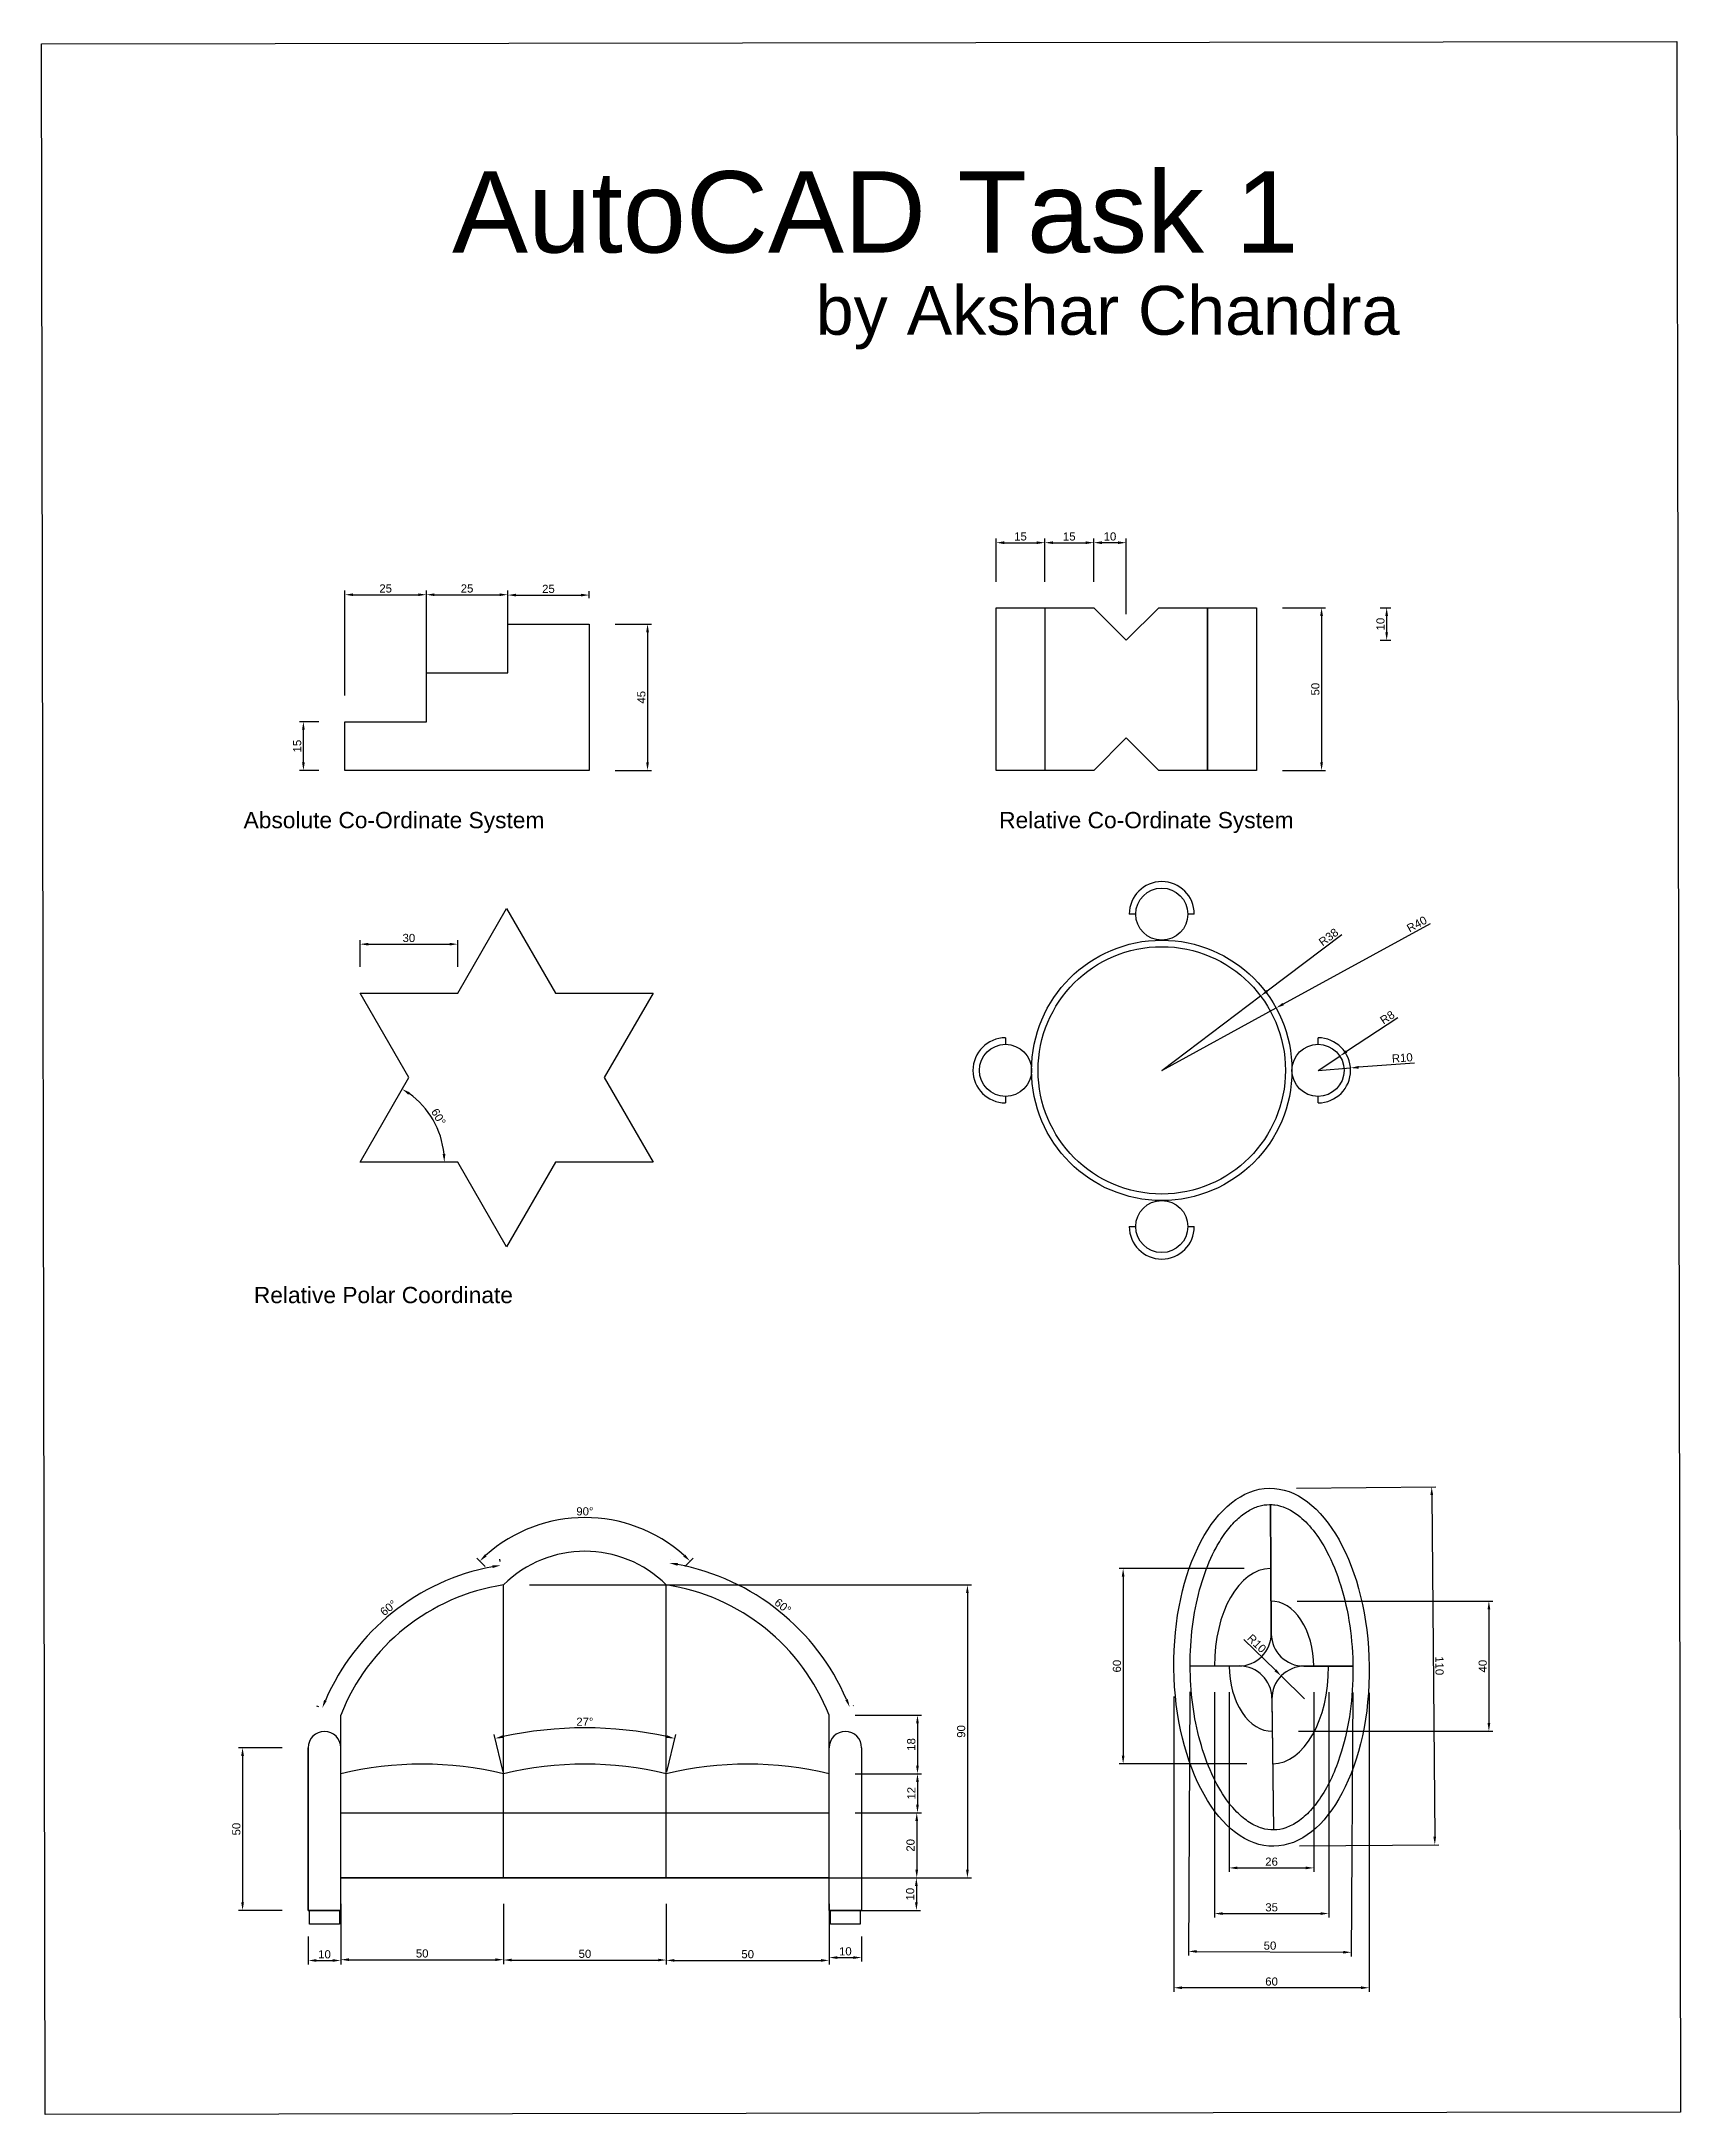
# Model space of a CAD drawing. Header units: millimetres. Extents: x -93 to 410, y -413 to 224.
import ezdxf

# ---------------------------------------------------------------- set-up
doc = ezdxf.new("R2010")
doc.units = ezdxf.units.MM
doc.styles.get("Standard").update_dxf_attribs({"font": 'arial.ttf'})
doc.dimstyles.new('Annotative', dxfattribs={"dimscale": 0, "dimtxt": 2.5, "dimasz": 2.5, "dimexe": 1.25, "dimexo": 0.625, "dimtad": 1, "dimtxsty": 'Standard', "dimcen": 2.5, "dimadec": 0, "dimazin": 0, "dimtfac": 1, "dimtmove": 0, "dimatfit": 3, "dimfxl": 1, "dimarcsym": 0})
doc.dimstyles.new('ISO Style Akshar GUVI', dxfattribs={"dimtxt": 2.5, "dimasz": 2.5, "dimexe": 1.25, "dimexo": 8, "dimtad": 1, "dimtxsty": 'Standard', "dimcen": 2.5, "dimadec": 0, "dimazin": 0, "dimtfac": 1, "dimtmove": 0, "dimatfit": 3, "dimfxl": 1, "dimarcsym": 0})
doc.dimstyles.new('ISO-25', dxfattribs={"dimtxt": 2.5, "dimasz": 2.5, "dimexe": 1.25, "dimexo": 0.625, "dimtad": 1, "dimtxsty": 'Standard', "dimcen": 2.5, "dimadec": 0, "dimazin": 0, "dimtfac": 1, "dimtmove": 0, "dimatfit": 3, "dimfxl": 1, "dimarcsym": 0})

# ---------------------------------------------------------------- blocks, each defined once
blk = doc.blocks.new('*D1')
at = {"color": 0, "lineweight": -2, "transparency": 16777216}
for p, q in [((-8, 15), (-14.02, 15)), ((-12.77, 2.5), (-12.77, 12.5)), ((-8, 0), (-14.02, 0))]:
    blk.add_line(p, q, dxfattribs=at)
at = {"color": 0, "transparency": 16777216}
for points in [[(-13.19, 12.5), (-12.36, 12.5), (-12.77, 15)], [(-13.19, 2.5), (-12.36, 2.5), (-12.77, 0)]]:
    blk.add_solid(points, dxfattribs=at)
at = {"layer": 'Defpoints', "color": 0, "transparency": 16777216}
for p in [(-12.77, 15), (0, 15), (0, 0)]:
    blk.add_point(p, dxfattribs=at)
at = {"color": 0, "transparency": 16777216, "insert": (-14.67, 7.5), "char_height": 2.5, "attachment_point": 5, "rotation": 90}
blk.add_mtext('15', dxfattribs=at)
blk = doc.blocks.new('*D2')
at = {"color": 0, "lineweight": -2, "transparency": 16777216}
for p, q in [((0, 23), (0, 55.26)), ((2.5, 54.01), (22.5, 54.01)), ((25, 23), (25, 55.26))]:
    blk.add_line(p, q, dxfattribs=at)
at = {"color": 0, "transparency": 16777216}
for points in [[(2.5, 54.43), (2.5, 53.6), (0, 54.01)], [(22.5, 54.43), (22.5, 53.6), (25, 54.01)]]:
    blk.add_solid(points, dxfattribs=at)
at = {"layer": 'Defpoints', "color": 0, "transparency": 16777216}
for p in [(25, 54.01), (0, 15), (25, 15)]:
    blk.add_point(p, dxfattribs=at)
at = {"color": 0, "transparency": 16777216, "insert": (12.5, 55.92), "char_height": 2.5, "attachment_point": 5}
blk.add_mtext('25', dxfattribs=at)
blk = doc.blocks.new('*D3')
at = {"color": 0, "lineweight": -2, "transparency": 16777216}
for p, q in [((25, 38), (25, 55.26)), ((27.5, 54.01), (47.5, 54.01)), ((50, 38), (50, 55.26))]:
    blk.add_line(p, q, dxfattribs=at)
at = {"color": 0, "transparency": 16777216}
for points in [[(27.5, 54.43), (27.5, 53.6), (25, 54.01)], [(47.5, 54.43), (47.5, 53.6), (50, 54.01)]]:
    blk.add_solid(points, dxfattribs=at)
at = {"layer": 'Defpoints', "color": 0, "transparency": 16777216}
for p in [(50, 54.01), (25, 30), (50, 30)]:
    blk.add_point(p, dxfattribs=at)
at = {"color": 0, "transparency": 16777216, "insert": (37.5, 55.92), "char_height": 2.5, "attachment_point": 5}
blk.add_mtext('25', dxfattribs=at)
blk = doc.blocks.new('*D4')
at = {"color": 0, "lineweight": -2, "transparency": 16777216}
for p, q in [((50, 53), (50, 55.15)), ((52.5, 53.9), (72.5, 53.9)), ((75, 53), (75, 55.15))]:
    blk.add_line(p, q, dxfattribs=at)
at = {"color": 0, "transparency": 16777216}
for points in [[(52.5, 54.31), (52.5, 53.48), (50, 53.9)], [(72.5, 54.31), (72.5, 53.48), (75, 53.9)]]:
    blk.add_solid(points, dxfattribs=at)
at = {"layer": 'Defpoints', "color": 0, "transparency": 16777216}
for p in [(75, 53.9), (50, 45), (75, 45)]:
    blk.add_point(p, dxfattribs=at)
at = {"color": 0, "transparency": 16777216, "insert": (62.5, 55.8), "char_height": 2.5, "attachment_point": 5}
blk.add_mtext('25', dxfattribs=at)
blk = doc.blocks.new('*D5')
at = {"color": 0, "lineweight": -2, "transparency": 16777216}
for p, q in [((83, 45), (94.2, 45)), ((92.95, 42.5), (92.95, 2.5)), ((83, 0), (94.2, 0))]:
    blk.add_line(p, q, dxfattribs=at)
at = {"color": 0, "transparency": 16777216}
for points in [[(92.53, 42.5), (93.36, 42.5), (92.95, 45)], [(92.53, 2.5), (93.36, 2.5), (92.95, 0)]]:
    blk.add_solid(points, dxfattribs=at)
at = {"layer": 'Defpoints', "color": 0, "transparency": 16777216}
for p in [(75, 45), (75, 0), (92.95, 0)]:
    blk.add_point(p, dxfattribs=at)
at = {"color": 0, "transparency": 16777216, "insert": (91.05, 22.5), "char_height": 2.5, "attachment_point": 5, "rotation": 90}
blk.add_mtext('45', dxfattribs=at)
blk = doc.blocks.new('*D6')
at = {"color": 0, "lineweight": -2, "transparency": 16777216}
for p, q in [((200, 58), (200, 71.25)), ((215, 58), (215, 71.25)), ((202.5, 70), (212.5, 70))]:
    blk.add_line(p, q, dxfattribs=at)
at = {"color": 0, "transparency": 16777216}
for points in [[(202.5, 70.42), (202.5, 69.58), (200, 70)], [(212.5, 70.42), (212.5, 69.58), (215, 70)]]:
    blk.add_solid(points, dxfattribs=at)
at = {"layer": 'Defpoints', "color": 0, "transparency": 16777216}
for p in [(215, 70), (200, 50), (215, 50)]:
    blk.add_point(p, dxfattribs=at)
at = {"color": 0, "transparency": 16777216, "insert": (207.5, 71.9), "char_height": 2.5, "attachment_point": 5}
blk.add_mtext('15', dxfattribs=at)
blk = doc.blocks.new('*D7')
at = {"color": 0, "lineweight": -2, "transparency": 16777216}
for p, q in [((215, 58), (215, 71.25)), ((230, 58), (230, 71.25)), ((217.5, 70), (227.5, 70))]:
    blk.add_line(p, q, dxfattribs=at)
at = {"color": 0, "transparency": 16777216}
for points in [[(217.5, 70.42), (217.5, 69.58), (215, 70)], [(227.5, 70.42), (227.5, 69.58), (230, 70)]]:
    blk.add_solid(points, dxfattribs=at)
at = {"layer": 'Defpoints', "color": 0, "transparency": 16777216}
for p in [(230, 70), (215, 50), (230, 50)]:
    blk.add_point(p, dxfattribs=at)
at = {"color": 0, "transparency": 16777216, "insert": (222.5, 71.9), "char_height": 2.5, "attachment_point": 5}
blk.add_mtext('15', dxfattribs=at)
blk = doc.blocks.new('*D8')
at = {"color": 0, "lineweight": -2, "transparency": 16777216}
for p, q in [((230, 58), (230, 71.25)), ((240, 48), (240, 71.25)), ((237.5, 70), (232.5, 70))]:
    blk.add_line(p, q, dxfattribs=at)
at = {"color": 0, "transparency": 16777216}
for points in [[(232.5, 70.42), (232.5, 69.58), (230, 70)], [(237.5, 70.42), (237.5, 69.58), (240, 70)]]:
    blk.add_solid(points, dxfattribs=at)
at = {"layer": 'Defpoints', "color": 0, "transparency": 16777216}
for p in [(230, 70), (230, 50), (240, 40)]:
    blk.add_point(p, dxfattribs=at)
at = {"color": 0, "transparency": 16777216, "insert": (235, 71.9), "char_height": 2.5, "attachment_point": 5}
blk.add_mtext('10', dxfattribs=at)
blk = doc.blocks.new('*D9')
at = {"color": 0, "lineweight": -2, "transparency": 16777216}
for p, q in [((288, 50), (301.25, 50)), ((300, 47.5), (300, 2.5)), ((288, 0), (301.25, 0))]:
    blk.add_line(p, q, dxfattribs=at)
at = {"color": 0, "transparency": 16777216}
for points in [[(299.58, 47.5), (300.42, 47.5), (300, 50)], [(299.58, 2.5), (300.42, 2.5), (300, 0)]]:
    blk.add_solid(points, dxfattribs=at)
at = {"layer": 'Defpoints', "color": 0, "transparency": 16777216}
for p in [(280, 50), (280, 0), (300, 0)]:
    blk.add_point(p, dxfattribs=at)
at = {"color": 0, "transparency": 16777216, "insert": (298.1, 25), "char_height": 2.5, "attachment_point": 5, "rotation": 90}
blk.add_mtext('50', dxfattribs=at)
blk = doc.blocks.new('*D10')
at = {"color": 0, "lineweight": -2, "transparency": 16777216}
for p, q in [((318, 50), (321.25, 50)), ((320, 42.5), (320, 47.5)), ((318, 40), (321.25, 40))]:
    blk.add_line(p, q, dxfattribs=at)
at = {"color": 0, "transparency": 16777216}
for points in [[(319.58, 47.5), (320.42, 47.5), (320, 50)], [(319.58, 42.5), (320.42, 42.5), (320, 40)]]:
    blk.add_solid(points, dxfattribs=at)
at = {"layer": 'Defpoints', "color": 0, "transparency": 16777216}
for p in [(310, 50), (320, 50), (310, 40)]:
    blk.add_point(p, dxfattribs=at)
at = {"color": 0, "transparency": 16777216, "insert": (318.1, 45), "char_height": 2.5, "attachment_point": 5, "rotation": 90}
blk.add_mtext('10', dxfattribs=at)
blk = doc.blocks.new('*D11')
at = {"color": 0, "lineweight": -2, "transparency": 16777216}
for p, q in [((4.63, -60.38), (4.63, -52.12)), ((7.13, -53.37), (32.13, -53.37)), ((34.63, -60.38), (34.63, -52.12))]:
    blk.add_line(p, q, dxfattribs=at)
at = {"color": 0, "transparency": 16777216}
for points in [[(7.13, -52.96), (7.13, -53.79), (4.63, -53.37)], [(32.13, -52.96), (32.13, -53.79), (34.63, -53.37)]]:
    blk.add_solid(points, dxfattribs=at)
at = {"layer": 'Defpoints', "color": 0, "transparency": 16777216}
for p in [(34.63, -53.37), (4.63, -68.38), (34.63, -68.38)]:
    blk.add_point(p, dxfattribs=at)
at = {"color": 0, "transparency": 16777216, "insert": (19.63, -51.47), "char_height": 2.5, "attachment_point": 5}
blk.add_mtext('30', dxfattribs=at)
blk = doc.blocks.new('*D12')
at = {"color": 0, "lineweight": -2, "transparency": 16777216}
blk.add_arc((4.63, -120.35), 25.91, 5.53044, 54.46956, dxfattribs=at)
at = {"color": 0, "transparency": 16777216}
for points in [[(19.46, -99.61), (19.91, -98.91), (17.59, -97.91)], [(30.84, -117.83), (30, -117.87), (30.54, -120.35)]]:
    blk.add_solid(points, dxfattribs=at)
at = {"layer": 'Defpoints', "color": 0, "transparency": 16777216}
for p in [(19.63, -94.37), (28.98, -111.48), (4.63, -120.35), (4.63, -120.35), (34.63, -120.35)]:
    blk.add_point(p, dxfattribs=at)
at = {"color": 0, "transparency": 16777216, "insert": (28.72, -106.44), "char_height": 2.5, "attachment_point": 5, "rotation": 300}
blk.add_mtext('60°', dxfattribs=at)
blk = doc.blocks.new('*U13')
for points in [[(-8, -1), (-10, -1)], [(10, -1), (8, -1)]]:
    blk.add_lwpolyline(points)
blk.add_circle((0, -1), 8)
blk.add_arc((0, -1), 10, 0, 180)
blk = doc.blocks.new('*U14')
at = {"color": 0, "linetype": 'ByBlock', "lineweight": -2, "transparency": 16777216}
blk.add_blockref('*U13', (250.91, -43.14), dxfattribs=at)
for p, rotation in [((201.91, -92.14), 90), ((299.91, -92.14), 270), ((250.91, -141.14), 180)]:
    blk.add_blockref('*U13', p, dxfattribs=dict(at, rotation=rotation))
blk = doc.blocks.new('*D15')
at = {"color": 0, "lineweight": -2, "transparency": 16777216}
for p, q in [((306.19, -50.55), (283.28, -67.79)), ((250.91, -92.14), (281.28, -69.29))]:
    blk.add_line(p, q, dxfattribs=at)
at = {"color": 0, "transparency": 16777216}
blk.add_solid([(283.02, -67.45), (283.53, -68.12), (281.28, -69.29)], dxfattribs=at)
at = {"layer": 'Defpoints', "color": 0, "transparency": 16777216}
for p in [(281.28, -69.29), (250.91, -92.14)]:
    blk.add_point(p, dxfattribs=at)
at = {"color": 0, "transparency": 16777216, "insert": (302.15, -51.2), "char_height": 2.5, "attachment_point": 5, "rotation": 36.96081}
blk.add_mtext('R38', dxfattribs=at)
blk = doc.blocks.new('*D16')
at = {"color": 0, "lineweight": -2, "transparency": 16777216}
for p, q in [((333.33, -47.16), (288.22, -71.78)), ((250.91, -92.14), (286.03, -72.97))]:
    blk.add_line(p, q, dxfattribs=at)
at = {"color": 0, "transparency": 16777216}
blk.add_solid([(288.02, -71.41), (288.42, -72.14), (286.03, -72.97)], dxfattribs=at)
at = {"layer": 'Defpoints', "color": 0, "transparency": 16777216}
for p in [(286.03, -72.97), (250.91, -92.14)]:
    blk.add_point(p, dxfattribs=at)
at = {"color": 0, "transparency": 16777216, "insert": (329.26, -47.21), "char_height": 2.5, "attachment_point": 5, "rotation": 28.62423}
blk.add_mtext('R40', dxfattribs=at)
blk = doc.blocks.new('*D17')
at = {"color": 0, "lineweight": -2, "transparency": 16777216}
for p, q in [((323.46, -76.02), (307.69, -86.37)), ((298.91, -92.14), (305.6, -87.75))]:
    blk.add_line(p, q, dxfattribs=at)
at = {"color": 0, "transparency": 16777216}
blk.add_solid([(307.46, -86.03), (307.92, -86.72), (305.6, -87.75)], dxfattribs=at)
at = {"layer": 'Defpoints', "color": 0, "transparency": 16777216}
for p in [(305.6, -87.75), (298.91, -92.14)]:
    blk.add_point(p, dxfattribs=at)
at = {"color": 0, "transparency": 16777216, "insert": (320.21, -75.88), "char_height": 2.5, "attachment_point": 5, "rotation": 33.28449}
blk.add_mtext('R8', dxfattribs=at)
blk = doc.blocks.new('*D18')
at = {"color": 0, "lineweight": -2, "transparency": 16777216}
for p, q in [((298.91, -92.14), (308.89, -91.4)), ((328.52, -89.95), (311.38, -91.21))]:
    blk.add_line(p, q, dxfattribs=at)
at = {"color": 0, "transparency": 16777216}
blk.add_solid([(311.35, -90.8), (311.41, -91.63), (308.89, -91.4)], dxfattribs=at)
at = {"layer": 'Defpoints', "color": 0, "transparency": 16777216}
for p in [(298.91, -92.14), (308.89, -91.4)]:
    blk.add_point(p, dxfattribs=at)
at = {"color": 0, "transparency": 16777216, "insert": (324.79, -88.32), "char_height": 2.5, "attachment_point": 5, "rotation": 4.23142}
blk.add_mtext('R10', dxfattribs=at)
blk = doc.blocks.new('*D19')
at = {"color": 0, "lineweight": -2, "transparency": 16777216}
for p, q in [((48.56, -307.67), (45.82, -296.23)), ((98.85, -307.67), (101.6, -296.23))]:
    blk.add_line(p, q, dxfattribs=at)
blk.add_arc((73.71, -412.41), 118.23, 77.71153, 102.28847, dxfattribs=at)
at = {"color": 0, "transparency": 16777216}
for points in [[(48.64, -297.29), (48.45, -296.48), (46.11, -297.45)], [(98.97, -296.48), (98.78, -297.29), (101.31, -297.45)]]:
    blk.add_solid(points, dxfattribs=at)
at = {"layer": 'Defpoints', "color": 0, "transparency": 16777216}
for p in [(82.98, -294.54), (48.71, -308.28), (98.71, -308.28), (73.71, -412.41)]:
    blk.add_point(p, dxfattribs=at)
at = {"color": 0, "transparency": 16777216, "insert": (73.71, -292.3), "char_height": 2.5, "attachment_point": 5}
blk.add_mtext('27°', dxfattribs=at)
blk = doc.blocks.new('*D20')
at = {"color": 0, "lineweight": -2, "transparency": 16777216}
for p, q in [((43.05, -244.62), (40.5, -242.07)), ((104.37, -244.62), (106.91, -242.07))]:
    blk.add_line(p, q, dxfattribs=at)
blk.add_arc((73.71, -275.28), 45.71, 48.13398, 131.86602, dxfattribs=at)
at = {"color": 0, "transparency": 16777216}
for points in [[(43.49, -241.54), (42.91, -240.94), (41.39, -242.96)], [(104.5, -240.94), (103.93, -241.54), (106.03, -242.96)]]:
    blk.add_solid(points, dxfattribs=at)
at = {"layer": 'Defpoints', "color": 0, "transparency": 16777216}
for p in [(85.54, -231.13), (48.71, -250.28), (98.71, -250.28), (73.71, -275.28)]:
    blk.add_point(p, dxfattribs=at)
at = {"color": 0, "transparency": 16777216, "insert": (73.71, -227.67), "char_height": 2.5, "attachment_point": 5}
blk.add_mtext('90°', dxfattribs=at)
blk = doc.blocks.new('*D21')
at = {"color": 0, "lineweight": -2, "transparency": 16777216}
for p, q in [((47.5, -242.37), (47.6, -243.02)), ((-8.74, -287.37), (-8.14, -287.61))]:
    blk.add_line(p, q, dxfattribs=at)
blk.add_arc((58.35, -313.58), 70.13, 100.70244, 156.61717, dxfattribs=at)
at = {"color": 0, "transparency": 16777216}
for points in [[(45.26, -244.26), (45.4, -245.08), (47.79, -244.25)], [(-5.63, -285.91), (-6.41, -285.59), (-6.97, -288.06)]]:
    blk.add_solid(points, dxfattribs=at)
at = {"layer": 'Defpoints', "color": 0, "transparency": 16777216}
for p in [(24.72, -252.04), (48.71, -250.28), (-1.29, -290.28), (58.35, -313.58)]:
    blk.add_point(p, dxfattribs=at)
at = {"color": 0, "transparency": 16777216, "insert": (13.35, -257.33), "char_height": 2.5, "attachment_point": 5, "rotation": 38.65981}
blk.add_mtext('60°', dxfattribs=at)
blk = doc.blocks.new('*D22')
at = {"color": 0, "lineweight": -2, "transparency": 16777216}
for p, q in [((99.91, -242.37), (99.92, -242.33)), ((156.16, -287.37), (156.2, -287.35))]:
    blk.add_line(p, q, dxfattribs=at)
blk.add_arc((89.07, -313.58), 70.82, 23.36276, 79.31762, dxfattribs=at)
at = {"color": 0, "transparency": 16777216}
for points in [[(102.13, -244.39), (102.27, -243.57), (99.73, -243.56)], [(154.47, -285.34), (153.7, -285.65), (155.04, -287.81)]]:
    blk.add_solid(points, dxfattribs=at)
at = {"layer": 'Defpoints', "color": 0, "transparency": 16777216}
for p in [(98.71, -250.28), (142.24, -266.8), (148.71, -290.28), (89.07, -313.58)]:
    blk.add_point(p, dxfattribs=at)
at = {"color": 0, "transparency": 16777216, "insert": (134.5, -256.79), "char_height": 2.5, "attachment_point": 5, "rotation": 321.34019}
blk.add_mtext('60°', dxfattribs=at)
blk = doc.blocks.new('*D23')
at = {"color": 0, "lineweight": -2, "transparency": 16777216}
for p, q in [((156.71, -290.28), (177.11, -290.28)), ((175.86, -292.78), (175.86, -305.78)), ((156.71, -308.28), (177.11, -308.28))]:
    blk.add_line(p, q, dxfattribs=at)
at = {"color": 0, "transparency": 16777216}
for points in [[(175.45, -292.78), (176.28, -292.78), (175.86, -290.28)], [(175.45, -305.78), (176.28, -305.78), (175.86, -308.28)]]:
    blk.add_solid(points, dxfattribs=at)
at = {"layer": 'Defpoints', "color": 0, "transparency": 16777216}
for p in [(148.71, -290.28), (148.71, -308.28), (175.86, -308.28)]:
    blk.add_point(p, dxfattribs=at)
at = {"color": 0, "transparency": 16777216, "insert": (173.96, -299.28), "char_height": 2.5, "attachment_point": 5, "rotation": 90}
blk.add_mtext('18', dxfattribs=at)
blk = doc.blocks.new('*D24')
at = {"color": 0, "lineweight": -2, "transparency": 16777216}
for p, q in [((156.71, -308.28), (177.11, -308.28)), ((175.86, -310.78), (175.86, -317.78)), ((156.71, -320.28), (177.11, -320.28))]:
    blk.add_line(p, q, dxfattribs=at)
at = {"color": 0, "transparency": 16777216}
for points in [[(175.45, -310.78), (176.28, -310.78), (175.86, -308.28)], [(175.45, -317.78), (176.28, -317.78), (175.86, -320.28)]]:
    blk.add_solid(points, dxfattribs=at)
at = {"layer": 'Defpoints', "color": 0, "transparency": 16777216}
for p in [(148.71, -308.28), (148.71, -320.28), (175.86, -320.28)]:
    blk.add_point(p, dxfattribs=at)
at = {"color": 0, "transparency": 16777216, "insert": (173.98, -314.28), "char_height": 2.5, "attachment_point": 5, "rotation": 90}
blk.add_mtext('12', dxfattribs=at)
blk = doc.blocks.new('*D25')
at = {"color": 0, "lineweight": -2, "transparency": 16777216}
for p, q in [((156.71, -320.28), (176.89, -320.28)), ((175.64, -322.78), (175.64, -337.78)), ((156.71, -340.28), (176.89, -340.28))]:
    blk.add_line(p, q, dxfattribs=at)
at = {"color": 0, "transparency": 16777216}
for points in [[(175.22, -322.78), (176.06, -322.78), (175.64, -320.28)], [(175.22, -337.78), (176.06, -337.78), (175.64, -340.28)]]:
    blk.add_solid(points, dxfattribs=at)
at = {"layer": 'Defpoints', "color": 0, "transparency": 16777216}
for p in [(148.71, -320.28), (148.71, -340.28), (175.64, -340.28)]:
    blk.add_point(p, dxfattribs=at)
at = {"color": 0, "transparency": 16777216, "insert": (173.74, -330.28), "char_height": 2.5, "attachment_point": 5, "rotation": 90}
blk.add_mtext('20', dxfattribs=at)
blk = doc.blocks.new('*D26')
at = {"color": 0, "lineweight": -2, "transparency": 16777216}
for p, q in [((156.71, -340.28), (176.78, -340.28)), ((175.53, -342.78), (175.53, -347.78)), ((156.71, -350.28), (176.78, -350.28))]:
    blk.add_line(p, q, dxfattribs=at)
at = {"color": 0, "transparency": 16777216}
for points in [[(175.11, -342.78), (175.95, -342.78), (175.53, -340.28)], [(175.11, -347.78), (175.95, -347.78), (175.53, -350.28)]]:
    blk.add_solid(points, dxfattribs=at)
at = {"layer": 'Defpoints', "color": 0, "transparency": 16777216}
for p in [(148.71, -340.28), (148.71, -350.28), (175.53, -350.28)]:
    blk.add_point(p, dxfattribs=at)
at = {"color": 0, "transparency": 16777216, "insert": (173.63, -345.28), "char_height": 2.5, "attachment_point": 5, "rotation": 90}
blk.add_mtext('10', dxfattribs=at)
blk = doc.blocks.new('*D27')
at = {"color": 0, "lineweight": -2, "transparency": 16777216}
for p, q in [((148.71, -358.28), (148.71, -366.02)), ((158.71, -358.28), (158.71, -366.02)), ((151.21, -364.77), (156.21, -364.77))]:
    blk.add_line(p, q, dxfattribs=at)
at = {"color": 0, "transparency": 16777216}
for points in [[(151.21, -364.36), (151.21, -365.19), (148.71, -364.77)], [(156.21, -364.36), (156.21, -365.19), (158.71, -364.77)]]:
    blk.add_solid(points, dxfattribs=at)
at = {"layer": 'Defpoints', "color": 0, "transparency": 16777216}
for p in [(148.71, -350.28), (158.71, -350.28), (158.71, -364.77)]:
    blk.add_point(p, dxfattribs=at)
at = {"color": 0, "transparency": 16777216, "insert": (153.71, -362.87), "char_height": 2.5, "attachment_point": 5}
blk.add_mtext('10', dxfattribs=at)
blk = doc.blocks.new('*D28')
at = {"color": 0, "lineweight": -2, "transparency": 16777216}
for p, q in [((-1.29, -348.28), (-1.29, -366.67)), ((48.71, -348.28), (48.71, -366.67)), ((1.21, -365.42), (46.21, -365.42))]:
    blk.add_line(p, q, dxfattribs=at)
at = {"color": 0, "transparency": 16777216}
for points in [[(1.21, -365), (1.21, -365.83), (-1.29, -365.42)], [(46.21, -365), (46.21, -365.83), (48.71, -365.42)]]:
    blk.add_solid(points, dxfattribs=at)
at = {"layer": 'Defpoints', "color": 0, "transparency": 16777216}
for p in [(-1.29, -340.28), (48.71, -340.28), (48.71, -365.42)]:
    blk.add_point(p, dxfattribs=at)
at = {"color": 0, "transparency": 16777216, "insert": (23.71, -363.52), "char_height": 2.5, "attachment_point": 5}
blk.add_mtext('50', dxfattribs=at)
blk = doc.blocks.new('*D29')
at = {"color": 0, "lineweight": -2, "transparency": 16777216}
for p, q in [((48.71, -348.28), (48.71, -366.78)), ((98.71, -348.28), (98.71, -366.78)), ((51.21, -365.53), (96.21, -365.53))]:
    blk.add_line(p, q, dxfattribs=at)
at = {"color": 0, "transparency": 16777216}
for points in [[(51.21, -365.11), (51.21, -365.94), (48.71, -365.53)], [(96.21, -365.11), (96.21, -365.94), (98.71, -365.53)]]:
    blk.add_solid(points, dxfattribs=at)
at = {"layer": 'Defpoints', "color": 0, "transparency": 16777216}
for p in [(48.71, -340.28), (98.71, -340.28), (98.71, -365.53)]:
    blk.add_point(p, dxfattribs=at)
at = {"color": 0, "transparency": 16777216, "insert": (73.71, -363.63), "char_height": 2.5, "attachment_point": 5}
blk.add_mtext('50', dxfattribs=at)
blk = doc.blocks.new('*D30')
at = {"color": 0, "lineweight": -2, "transparency": 16777216}
for p, q in [((98.71, -348.28), (98.71, -366.89)), ((148.71, -348.28), (148.71, -366.89)), ((101.21, -365.64), (146.21, -365.64))]:
    blk.add_line(p, q, dxfattribs=at)
at = {"color": 0, "transparency": 16777216}
for points in [[(101.21, -365.22), (101.21, -366.06), (98.71, -365.64)], [(146.21, -365.22), (146.21, -366.06), (148.71, -365.64)]]:
    blk.add_solid(points, dxfattribs=at)
at = {"layer": 'Defpoints', "color": 0, "transparency": 16777216}
for p in [(98.71, -340.28), (148.71, -340.28), (148.71, -365.64)]:
    blk.add_point(p, dxfattribs=at)
at = {"color": 0, "transparency": 16777216, "insert": (123.71, -363.74), "char_height": 2.5, "attachment_point": 5}
blk.add_mtext('50', dxfattribs=at)
blk = doc.blocks.new('*D31')
at = {"color": 0, "lineweight": -2, "transparency": 16777216}
for p, q in [((-11.29, -358.28), (-11.29, -366.92)), ((-1.29, -358.28), (-1.29, -366.92)), ((-8.79, -365.67), (-3.79, -365.67))]:
    blk.add_line(p, q, dxfattribs=at)
at = {"color": 0, "transparency": 16777216}
for points in [[(-8.79, -365.25), (-8.79, -366.09), (-11.29, -365.67)], [(-3.79, -365.25), (-3.79, -366.09), (-1.29, -365.67)]]:
    blk.add_solid(points, dxfattribs=at)
at = {"layer": 'Defpoints', "color": 0, "transparency": 16777216}
for p in [(-11.29, -350.28), (-1.29, -350.28), (-1.29, -365.67)]:
    blk.add_point(p, dxfattribs=at)
at = {"color": 0, "transparency": 16777216, "insert": (-6.29, -363.77), "char_height": 2.5, "attachment_point": 5}
blk.add_mtext('10', dxfattribs=at)
blk = doc.blocks.new('*D32')
at = {"color": 0, "lineweight": -2, "transparency": 16777216}
for p, q in [((-19.29, -300.28), (-32.71, -300.28)), ((-31.46, -302.78), (-31.46, -347.78)), ((-19.29, -350.28), (-32.71, -350.28))]:
    blk.add_line(p, q, dxfattribs=at)
at = {"color": 0, "transparency": 16777216}
for points in [[(-31.88, -302.78), (-31.04, -302.78), (-31.46, -300.28)], [(-31.88, -347.78), (-31.04, -347.78), (-31.46, -350.28)]]:
    blk.add_solid(points, dxfattribs=at)
at = {"layer": 'Defpoints', "color": 0, "transparency": 16777216}
for p in [(-11.29, -300.28), (-31.46, -350.28), (-11.29, -350.28)]:
    blk.add_point(p, dxfattribs=at)
at = {"color": 0, "transparency": 16777216, "insert": (-33.36, -325.28), "char_height": 2.5, "attachment_point": 5, "rotation": 90}
blk.add_mtext('50', dxfattribs=at)
blk = doc.blocks.new('*D33')
at = {"color": 0, "lineweight": -2, "transparency": 16777216}
for p, q in [((56.71, -250.28), (192.46, -250.28)), ((191.21, -252.78), (191.21, -337.78)), ((56.71, -340.28), (192.46, -340.28))]:
    blk.add_line(p, q, dxfattribs=at)
at = {"color": 0, "transparency": 16777216}
for points in [[(190.79, -252.78), (191.62, -252.78), (191.21, -250.28)], [(190.79, -337.78), (191.62, -337.78), (191.21, -340.28)]]:
    blk.add_solid(points, dxfattribs=at)
at = {"layer": 'Defpoints', "color": 0, "transparency": 16777216}
for p in [(48.71, -250.28), (48.71, -340.28), (191.21, -340.28)]:
    blk.add_point(p, dxfattribs=at)
at = {"color": 0, "transparency": 16777216, "insert": (189.3, -295.28), "char_height": 2.5, "attachment_point": 5, "rotation": 90}
blk.add_mtext('90', dxfattribs=at)
blk = doc.blocks.new('*D34')
at = {"color": 0, "lineweight": -2, "transparency": 16777216}
for p, q in [((276.17, -267.08), (285.81, -276.49)), ((294.75, -285.22), (287.6, -278.24))]:
    blk.add_line(p, q, dxfattribs=at)
at = {"color": 0, "transparency": 16777216}
blk.add_solid([(286.1, -276.19), (285.52, -276.79), (287.6, -278.24)], dxfattribs=at)
at = {"layer": 'Defpoints', "color": 0, "transparency": 16777216}
for p in [(287.6, -278.24), (294.75, -285.22)]:
    blk.add_point(p, dxfattribs=at)
at = {"color": 0, "transparency": 16777216, "insert": (280.08, -268.24), "char_height": 2.5, "attachment_point": 5, "rotation": 315.67263}
blk.add_mtext('R10', dxfattribs=at)
blk = doc.blocks.new('*D35')
at = {"color": 0, "lineweight": -2, "transparency": 16777216}
for p, q in [((292.29, -220.49), (335.08, -220.12)), ((333.85, -222.63), (334.77, -327.62)), ((293.26, -330.48), (336.04, -330.11))]:
    blk.add_line(p, q, dxfattribs=at)
at = {"color": 0, "transparency": 16777216}
for points in [[(334.26, -222.62), (333.43, -222.63), (333.83, -220.13)], [(335.19, -327.62), (334.35, -327.62), (334.79, -330.12)]]:
    blk.add_solid(points, dxfattribs=at)
at = {"layer": 'Defpoints', "color": 0, "transparency": 16777216}
for p in [(284.29, -220.56), (285.26, -330.55), (334.79, -330.12)]:
    blk.add_point(p, dxfattribs=at)
at = {"color": 0, "transparency": 16777216, "insert": (336.21, -275.11), "char_height": 2.5, "attachment_point": 5, "rotation": 270.50293}
blk.add_mtext('110', dxfattribs=at)
blk = doc.blocks.new('*D36')
at = {"color": 0, "lineweight": -2, "transparency": 16777216}
for p, q in [((276.25, -245.23), (237.79, -245.23)), ((239.04, -247.73), (239.04, -302.72)), ((277, -305.22), (237.79, -305.22))]:
    blk.add_line(p, q, dxfattribs=at)
at = {"color": 0, "transparency": 16777216}
for points in [[(238.62, -247.73), (239.46, -247.73), (239.04, -245.23)], [(238.62, -302.72), (239.46, -302.72), (239.04, -305.22)]]:
    blk.add_solid(points, dxfattribs=at)
at = {"layer": 'Defpoints', "color": 0, "transparency": 16777216}
for p in [(284.25, -245.23), (239.04, -305.22), (285, -305.22)]:
    blk.add_point(p, dxfattribs=at)
at = {"color": 0, "transparency": 16777216, "insert": (237.14, -275.22), "char_height": 2.5, "attachment_point": 5, "rotation": 90}
blk.add_mtext('60', dxfattribs=at)
blk = doc.blocks.new('*D37')
at = {"color": 0, "lineweight": -2, "transparency": 16777216}
for p, q in [((292.49, -255.23), (352.65, -255.23)), ((351.4, -257.73), (351.4, -292.72)), ((292.88, -295.22), (352.65, -295.22))]:
    blk.add_line(p, q, dxfattribs=at)
at = {"color": 0, "transparency": 16777216}
for points in [[(350.99, -257.73), (351.82, -257.73), (351.4, -255.23)], [(350.99, -292.72), (351.82, -292.72), (351.4, -295.22)]]:
    blk.add_solid(points, dxfattribs=at)
at = {"layer": 'Defpoints', "color": 0, "transparency": 16777216}
for p in [(284.49, -255.23), (284.88, -295.22), (351.4, -295.22)]:
    blk.add_point(p, dxfattribs=at)
at = {"color": 0, "transparency": 16777216, "insert": (349.5, -275.22), "char_height": 2.5, "attachment_point": 5, "rotation": 90}
blk.add_mtext('40', dxfattribs=at)
blk = doc.blocks.new('*D38')
at = {"color": 0, "lineweight": -2, "transparency": 16777216}
for p, q in [((271.63, -283.22), (271.63, -338.47)), ((297.63, -283.22), (297.63, -338.47)), ((274.13, -337.22), (295.13, -337.22))]:
    blk.add_line(p, q, dxfattribs=at)
at = {"color": 0, "transparency": 16777216}
for points in [[(274.13, -336.8), (274.13, -337.63), (271.63, -337.22)], [(295.13, -336.8), (295.13, -337.63), (297.63, -337.22)]]:
    blk.add_solid(points, dxfattribs=at)
at = {"layer": 'Defpoints', "color": 0, "transparency": 16777216}
for p in [(271.63, -275.22), (297.63, -275.22), (297.63, -337.22)]:
    blk.add_point(p, dxfattribs=at)
at = {"color": 0, "transparency": 16777216, "insert": (284.63, -335.31), "char_height": 2.5, "attachment_point": 5}
blk.add_mtext('26', dxfattribs=at)
blk = doc.blocks.new('*D39')
at = {"color": 0, "lineweight": -2, "transparency": 16777216}
for p, q in [((267.13, -283.22), (267.13, -352.5)), ((302.19, -283.22), (302.19, -352.5)), ((269.63, -351.25), (299.69, -351.25))]:
    blk.add_line(p, q, dxfattribs=at)
at = {"color": 0, "transparency": 16777216}
for points in [[(269.63, -350.84), (269.63, -351.67), (267.13, -351.25)], [(299.69, -350.84), (299.69, -351.67), (302.19, -351.25)]]:
    blk.add_solid(points, dxfattribs=at)
at = {"layer": 'Defpoints', "color": 0, "transparency": 16777216}
for p in [(267.13, -275.22), (302.19, -275.22), (302.19, -351.25)]:
    blk.add_point(p, dxfattribs=at)
at = {"color": 0, "transparency": 16777216, "insert": (284.66, -349.35), "char_height": 2.5, "width": 8.4328, "attachment_point": 5}
blk.add_mtext('35', dxfattribs=at)
blk = doc.blocks.new('*D40')
at = {"color": 0, "lineweight": -2, "transparency": 16777216}
for p, q in [((259.58, -283.09), (259.14, -364.12)), ((309.59, -283.36), (309.14, -364.4)), ((261.64, -362.88), (306.65, -363.13))]:
    blk.add_line(p, q, dxfattribs=at)
at = {"color": 0, "transparency": 16777216}
for points in [[(261.65, -362.47), (261.64, -363.3), (259.14, -362.87)], [(306.65, -362.71), (306.65, -363.55), (309.15, -363.15)]]:
    blk.add_solid(points, dxfattribs=at)
at = {"layer": 'Defpoints', "color": 0, "transparency": 16777216}
for p in [(259.63, -275.09), (309.63, -275.36), (309.15, -363.15)]:
    blk.add_point(p, dxfattribs=at)
at = {"color": 0, "transparency": 16777216, "insert": (284.16, -361.11), "char_height": 2.5, "attachment_point": 5, "rotation": 359.6842}
blk.add_mtext('50', dxfattribs=at)
blk = doc.blocks.new('*D41')
at = {"color": 0, "lineweight": -2, "transparency": 16777216}
for p, q in [((254.64, -284.55), (254.64, -375.29)), ((314.63, -283.43), (314.63, -375.29)), ((312.13, -374.04), (257.14, -374.04))]:
    blk.add_line(p, q, dxfattribs=at)
at = {"color": 0, "transparency": 16777216}
for points in [[(257.14, -373.62), (257.14, -374.46), (254.64, -374.04)], [(312.13, -373.62), (312.13, -374.46), (314.63, -374.04)]]:
    blk.add_solid(points, dxfattribs=at)
at = {"layer": 'Defpoints', "color": 0, "transparency": 16777216}
for p in [(254.64, -276.55), (314.63, -275.43), (254.64, -374.04)]:
    blk.add_point(p, dxfattribs=at)
at = {"color": 0, "transparency": 16777216, "insert": (284.64, -372.14), "char_height": 2.5, "attachment_point": 5}
blk.add_mtext('60', dxfattribs=at)

msp = doc.modelspace()

# ---------------------------------------------------------------- linework, layer by layer
for p, q in [((50, 30), (50, 45)), ((50, 45), (75, 45)), ((75, 45), (75, 0)), ((200, 0), (200, 50)), ((200, 50), (215, 50)), ((215, 50), (215, 0)), ((215, 50), (230, 50)), ((230, 50), (240, 40)), ((240, 40), (250, 50)), ((250, 50), (265, 50)), ((265, 50), (265, 0)), ((265, 0), (265, 50)), ((265, 50), (280, 50)), ((280, 50), (280, 0)), ((25, 15), (25, 30)), ((25, 30), (50, 30)), ((0, 0), (0, 15)), ((0, 15), (25, 15)), ((240, 10), (230, 0)), ((250, 0), (240, 10)), ((75, 0), (0, 0)), ((215, 0), (200, 0)), ((230, 0), (215, 0)), ((265, 0), (250, 0)), ((280, 0), (265, 0)), ((34.63, -68.385), (49.63, -42.404)), ((49.63, -42.404), (64.63, -68.385)), ((19.63, -94.366), (4.63, -68.385)), ((4.63, -68.385), (34.63, -68.385)), ((64.63, -68.385), (94.63, -68.385)), ((94.63, -68.385), (79.63, -94.366)), ((79.63, -94.366), (94.63, -120.346)), ((49.63, -146.327), (34.63, -120.346)), ((64.63, -120.346), (49.63, -146.327)), ((94.63, -120.346), (64.63, -120.346)), ((284.292, -225.562), (284.561, -265.292)), ((284.559, -265.102), (284.292, -225.562)), ((48.708, -340.279), (48.708, -250.279)), ((98.708, -340.279), (98.708, -250.279)), ((259.627, -275.087), (274.504, -275.169)), ((259.627, -275.087), (274.806, -275.171)), ((294.561, -275.225), (309.628, -275.225)), ((284.751, -285.046), (285.256, -325.554)), ((-1.292, -320.279), (-1.292, -290.279)), ((148.708, -320.279), (148.708, -290.279)), ((-1.292, -320.279), (-1.292, -308.279)), ((-1.292, -340.279), (-1.292, -320.279)), ((-1.292, -320.279), (148.708, -320.279)), ((148.708, -340.279), (-1.292, -340.279)), ((-1.292, -340.279), (48.708, -340.279)), ((48.708, -340.279), (98.708, -340.279)), ((148.708, -350.279), (148.708, -340.279))]:
    msp.add_line(p, q)
for points in [[(-93.234, 223.269), (409.12, 224.021), (410.268, -412.253), (-92.086, -413.004)], [(-10.888, -350.279), (-1.696, -350.279), (-1.696, -354.503), (-10.888, -354.503)], [(149.112, -350.279), (158.304, -350.279), (158.304, -354.503), (149.112, -354.503)]]:
    msp.add_lwpolyline(points, close=True)
for points in [[(34.63, -120.346), (4.63, -120.346), (19.63, -94.366)], [(-1.292, -350.279), (-11.292, -350.279), (-11.292, -300.279)], [(-11.292, -300.279), (-11.292, -300.279), (-11.292, -350.279), (-1.292, -350.279), (-1.292, -300.279)], [(158.708, -300.279), (158.708, -350.279), (148.708, -350.279), (148.708, -300.279)], [(158.708, -300.279), (158.708, -350.279), (148.708, -350.279)]]:
    msp.add_lwpolyline(points)
msp.add_lwpolyline([(309.628, -275.225), (294.752, -275.225, 0.4178695), (284.753, -285.349), (285.254, -325.554)], format="xyb")
for radius in [40, 38]:
    msp.add_circle((250.914, -92.137), radius)
for centre, radius, start, end in [((73.708, -275.279), 35.355, 45, 135), ((58.349, -313.58), 64.031, 98.659808, 158.659808), ((89.067, -313.58), 64.031, 21.340192, 81.340192), ((274.559, -265.169), 10, 269.6842, 0.386064), ((294.561, -265.225), 10, 180.387569, 270), ((274.751, -285.171), 10, 0.714621, 89.684217), ((-6.292, -300.279), 5, 0, 180), ((153.708, -300.279), 5, 0, 180), ((23.708, -412.411), 107.091, 76.5, 103.5), ((73.708, -412.411), 107.091, 76.5, 103.5), ((123.708, -412.411), 107.091, 76.5, 103.5)]:
    msp.add_arc(centre, radius, start, end)
msp.add_ellipse((284.632, -275.558), major_axis=(-0.687, 54.996), ratio=0.5454545)
for centre, major_axis, ratio, start_param, end_param in [((284.628, -275.225), (-0.374, 29.998), 0.5833333, 0.0000746, 1.5635241), ((284.627, -275.225), (-0.249, 19.998), 0.65, 4.7042857, 6.2831853), ((284.627, -275.225), (-0.249, 19.998), 0.65, 7.8458784, 9.424778), ((284.628, -275.225), (-0.374, 29.998), 0.5833333, 3.1415181, 4.7051168)]:
    msp.add_ellipse(centre, major_axis=major_axis, ratio=ratio, start_param=start_param, end_param=end_param)
msp.add_open_spline([(284.008, -225.562), (282.934, -225.576), (281.862, -225.739), (279.675, -226.393), (278.561, -226.886), (276.302, -228.247), (275.158, -229.116), (272.892, -231.246), (271.771, -232.507), (269.608, -235.401), (268.567, -237.034), (266.127, -241.529), (264.808, -244.596), (262.58, -251.29), (261.669, -254.915), (260.327, -262.502), (259.895, -266.464), (259.542, -274.49), (259.62, -278.553), (260.282, -286.54), (260.865, -290.464), (262.496, -297.938), (263.543, -301.489), (266.021, -308.001), (267.451, -310.962), (270.567, -316.115), (272.253, -318.305), (275.27, -321.369), (276.583, -322.436), (279.174, -324.086), (280.449, -324.67), (282.933, -325.414), (284.142, -325.578), (286.553, -325.528), (287.76, -325.314), (290.229, -324.465), (291.492, -323.827), (294.043, -322.064), (295.328, -320.94), (297.843, -318.2), (299.07, -316.585), (301.391, -312.91), (302.484, -310.849), (304.475, -306.351), (305.374, -303.914), (307.3, -297.536), (308.188, -293.425), (309.367, -284.873), (309.657, -280.432), (309.615, -271.54), (309.282, -267.089), (308.021, -258.496), (307.092, -254.355), (304.722, -246.685), (303.281, -243.157), (300.34, -237.561), (298.905, -235.343), (295.91, -231.582), (294.351, -230.039), (291.566, -227.901), (290.338, -227.175), (287.94, -226.128), (286.77, -225.805), (285.08, -225.586), (284.544, -225.555), (284.008, -225.562)], degree=3, knots=[0, 0, 0, 0, 0.1545742, 0.1545742, 0.3091484, 0.3091484, 0.4637226, 0.4637226, 0.6182968, 0.6182968, 0.772871, 0.772871, 1.0043961, 1.0043961, 1.2359213, 1.2359213, 1.4674464, 1.4674464, 1.6989716, 1.6989716, 1.9304967, 1.9304967, 2.1620219, 2.1620219, 2.393547, 2.393547, 2.6250722, 2.6250722, 2.7987133, 2.7987133, 2.9723544, 2.9723544, 3.1459955, 3.1459955, 3.3196366, 3.3196366, 3.4932776, 3.4932776, 3.6669187, 3.6669187, 3.8405598, 3.8405598, 4.0142009, 4.0142009, 4.187842, 4.187842, 4.4430389, 4.4430389, 4.6982357, 4.6982357, 4.9534325, 4.9534325, 5.2086294, 5.2086294, 5.4638262, 5.4638262, 5.6705842, 5.6705842, 5.8773422, 5.8773422, 6.041668, 6.041668, 6.2059939, 6.2059939, 6.2831853, 6.2831853, 6.2831853, 6.2831853])

# ---------------------------------------------------------------- block references
msp.add_blockref('*U14', (0, 0))

# ---------------------------------------------------------------- texts
for s, height, p in [('AutoCAD Task 1 ', 25, (32.909, 159.157)), ('by Akshar Chandra', 15, (144.605, 133.902)), ('Absolute Co-Ordinate System                                                                        Relative Co-Ordinate System', 5, (-31.14, -17.741)), ('Relative Polar Coordinate ', 5, (-27.99, -163.682))]:
    msp.add_text(s, height=height).set_placement(p)

# ---------------------------------------------------------------- dimensions: what is measured, and where the dimension line sits
for base, p1, p2, picture, middle in [((215, 70), (200, 50), (215, 50), '*D6', (207.5, 71.901)), ((230, 70), (215, 50), (230, 50), '*D7', (222.5, 71.901)), ((230, 70), (240, 40), (230, 50), '*D8', (235, 71.901)), ((25, 54.015), (0, 15), (25, 15), '*D2', (12.5, 55.916)), ((50, 54.015), (25, 30), (50, 30), '*D3', (37.5, 55.916)), ((75, 53.896), (50, 45), (75, 45), '*D4', (62.5, 55.797)), ((34.63, -53.372), (4.63, -68.385), (34.63, -68.385), '*D11', (19.63, -51.47)), ((297.627, -337.216), (271.626, -275.225), (297.627, -275.225), '*D38', (284.627, -335.314)), ((48.708, -365.417), (-1.292, -340.279), (48.708, -340.279), '*D28', (23.708, -363.515)), ((98.708, -365.528), (48.708, -340.279), (98.708, -340.279), '*D29', (73.708, -363.627)), ((148.708, -365.64), (98.708, -340.279), (148.708, -340.279), '*D30', (123.708, -363.738)), ((-1.292, -365.669), (-11.292, -350.279), (-1.292, -350.279), '*D31', (-6.292, -363.767)), ((158.708, -364.775), (148.708, -350.279), (158.708, -350.279), '*D27', (153.708, -362.874))]:
    dim = msp.add_linear_dim(base=base, p1=p1, p2=p2, dimstyle='ISO Style Akshar GUVI')
    dim.commit()
    dim.dimension.update_dxf_attribs({"geometry": picture, "text_midpoint": middle})
for base, p1, p2, picture, middle in [((92.946, 0), (75, 45), (75, 0), '*D5', (91.049, 22.5)), ((300, 0), (280, 50), (280, 0), '*D9', (298.099, 25)), ((320, 50), (310, 40), (310, 50), '*D10', (318.099, 45)), ((-12.772, 15), (0, 0), (0, 15), '*D1', (-14.673, 7.5)), ((239.0395, -305.2225), (284.2528, -245.2271), (285.0023, -305.2225), '*D36', (237.138, -275.2248)), ((191.206, -340.279), (48.708, -250.279), (48.708, -340.279), '*D33', (189.304, -295.279)), ((351.403, -295.223), (284.493, -255.226), (284.876, -295.223), '*D37', (349.501, -275.224)), ((175.864, -308.279), (148.708, -290.279), (148.708, -308.279), '*D23', (173.963, -299.279)), ((-31.46, -350.279), (-11.292, -300.279), (-11.292, -350.279), '*D32', (-33.362, -325.279)), ((175.864, -320.279), (148.708, -308.279), (148.708, -320.279), '*D24', (173.984, -314.279)), ((175.641, -340.279), (148.708, -320.279), (148.708, -340.279), '*D25', (173.739, -330.279)), ((175.53, -350.279), (148.708, -340.279), (148.708, -350.279), '*D26', (173.629, -345.279))]:
    dim = msp.add_linear_dim(base=base, p1=p1, p2=p2, angle=90, dimstyle='ISO Style Akshar GUVI')
    dim.commit()
    dim.dimension.update_dxf_attribs({"geometry": picture, "text_midpoint": middle})
for center, mpoint, picture, middle in [((250.914, -92.137), (286.025, -72.975), '*D16', (330.167, -48.884)), ((250.914, -92.137), (281.278, -69.289), '*D15', (303.298, -52.719)), ((298.914, -92.137), (305.602, -87.747), '*D17', (321.253, -77.472)), ((298.914, -92.137), (308.887, -91.399), '*D18', (324.926, -90.213)), ((294.752, -285.225), (287.599, -278.237), '*D34', (278.754, -269.598))]:
    dim = msp.add_radius_dim(center=center, mpoint=mpoint, dimstyle='ISO Style Akshar GUVI')
    dim.commit()
    dim.dimension.update_dxf_attribs({"geometry": picture, "text_midpoint": middle, "dimtype": 164})
dim = msp.add_angular_dim_2l(base=(28.978, -111.485), line1=((34.63, -120.346), (4.63, -120.346)), line2=((4.63, -120.346), (19.63, -94.366)), dimstyle='ISO-25')
dim.commit()
dim.dimension.update_dxf_attribs({"geometry": '*D12', "text_midpoint": (28.716, -106.441)})
for p1, p2, distance, picture, middle in [((284.292, -220.562), (285.258, -330.555), 49.536, '*D35', (336.21, -275.107)), ((259.627, -275.087), (309.631, -275.363), -87.784, '*D40', (284.156, -361.106))]:
    dim = msp.add_aligned_dim(p1=p1, p2=p2, distance=distance, dimstyle='ISO Style Akshar GUVI')
    dim.commit()
    dim.dimension.update_dxf_attribs({"geometry": picture, "text_midpoint": middle})
for base, center, p1, p2, dimstyle, picture, middle in [((85.539, -231.125), (73.708, -275.279), (98.708, -250.279), (48.708, -250.279), 'ISO Style Akshar GUVI', '*D20', (73.708, -227.666)), ((24.715, -252.044), (58.349, -313.58), (48.708, -250.279), (-1.292, -290.279), 'ISO Style Akshar GUVI', '*D21', (13.352, -257.334)), ((142.242, -266.799), (89.067, -313.58), (148.708, -290.279), (98.708, -250.279), 'ISO Style Akshar GUVI', '*D22', (134.499, -256.791)), ((82.985, -294.543), (73.708, -412.411), (98.708, -308.279), (48.708, -308.279), 'Annotative', '*D19', (73.708, -292.299))]:
    dim = msp.add_angular_dim_3p(base=base, center=center, p1=p1, p2=p2, dimstyle=dimstyle)
    dim.commit()
    dim.dimension.update_dxf_attribs({"geometry": picture, "text_midpoint": middle})
for base, p1, p2, text, picture, middle in [((254.643, -374.04), (314.632, -275.434), (254.643, -276.551), '60', '*D41', (284.637, -372.138)), ((302.19, -351.254), (267.127, -275.225), (302.19, -275.225), '35', '*D39', (284.659, -349.352))]:
    dim = msp.add_linear_dim(base=base, p1=p1, p2=p2, text=text, dimstyle='ISO Style Akshar GUVI')
    dim.commit()
    dim.dimension.update_dxf_attribs({"geometry": picture, "text_midpoint": middle})

doc.saveas('drawing.dxf')
